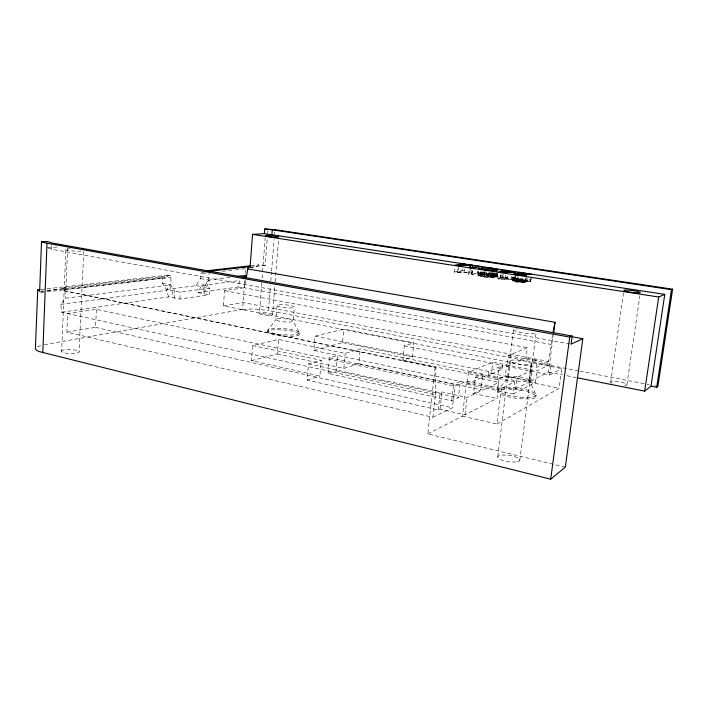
<?xml version="1.0" encoding="UTF-8"?>
<svg xmlns="http://www.w3.org/2000/svg" width="708" height="708" viewBox="0 0 708 708"><rect width="100%" height="100%" fill="white"/><g stroke="black" fill="none" stroke-linecap="round" stroke-linejoin="round"><path stroke-width="0.53" stroke-dasharray="3.54 2.66" d="M435.367 394.71L435.907 367.257L63.623 290.616L63.738 287.837L171.124 275.536L170.681 284.89L174.734 291.085L174.31 297.979L169.557 285.032L65.755 298.201L60.693 304.413L61.667 312.193L435.367 394.71L432.871 417.242L66.835 332.158L67.632 313.511L96.394 309.325L454.908 386.187L466.519 381.116L501.335 388.453L514.707 381.86L513.194 393.967L467.023 384.179L468.404 372.32L492.75 362.151L536.903 370.921L551.16 363.894L549.718 374.895L507.096 366.399L508.424 355.602L527.327 347.708L526.026 357.991L507.096 366.399M569.967 343.946L51.498 249.181L51.702 243.986M83.783 251.57L79.022 352.31A8.77 1.912 1.7 0 1 72.782 353.522L68.101 353.389A9.204 2 1.7 0 1 61.64 351.805L65.853 249.127A8.93 1.115 3.4 0 1 70.03 248.685M47.312 290.43L65.924 288.289L67.596 248.579M66.835 332.158L95.536 327.335L96.394 309.325M61.667 312.193L168.761 296.882L179.894 299.086L209.143 294.749L209.595 288.112L180.328 292.174L166.407 289.545L162.318 283.297L162.663 277.456L165.451 277.978L168.451 275.058L171.124 275.536M179.894 299.086L180.328 292.174M166.407 289.545L196.01 285.625L200.541 278.58L200.904 273.049L205.276 272.545M229.994 277.368L209.656 279.943L203.7 293.705L204.143 287.085L208.639 280.076L209.179 272.217M552.559 334.928L548.496 361.487L536.071 367.479L223.436 305.874L224.516 290.678L243.57 287.899L245.021 280.572M44.241 344.734L242.623 309.396L244.729 280.988M245.295 273.341L245.703 267.881M252.659 345.557L321.273 360.372L319.874 376.01L251.499 360.664L252.659 345.557L278.554 339.433L345.265 353.407L360.195 348.885L482.909 374.098L481.042 389.781L473.44 393.365L475.316 377.408L482.909 374.098M261.73 282.704L259.358 313.405L260.022 314.06A6.77 1.212 4.5 0 0 265.562 315.157L268.934 315.29A6.452 1.159 4.5 0 0 272.571 314.582L274.837 286.103M262.075 278.324L262.491 272.846M262.579 271.748L265.208 237.764M250.083 267.12L265.173 265.385L267.261 238.499M267.677 233.118L267.845 230.967M578.702 370.93L268.456 310.511L270.438 285.386M270.783 281.014L271.474 272.27M271.562 271.182L274.058 239.499M274.492 234.029L274.66 231.843M267.712 331.592L267.819 330.255L275.961 319.574L277.094 305.511A8.434 1.434 4.7 0 1 281.757 304.661L286.094 304.865A8.859 1.513 4.7 0 1 293.369 306.245L294.378 307.068L293.209 321.113A8.416 1.549 4.6 0 1 288.607 322.087L284.218 321.91A8.832 1.628 4.6 0 1 276.908 320.459L275.961 319.574A8.416 1.549 4.6 0 1 280.625 318.618L284.952 318.795A8.841 1.628 4.6 0 1 292.2 320.228L292.988 320.68L299.484 333.07L299.369 334.397A15.452 3.044 4.6 0 1 290.97 336.389L282.855 336.096A16.213 3.186 4.6 0 1 269.385 333.309L267.712 331.592A15.452 3.036 4.6 0 1 276.324 329.689L284.227 329.99A16.231 3.195 4.6 0 1 297.484 332.689L299.369 334.397M275.191 281.722L278.501 240.092M251.499 360.664L277.368 353.947L278.554 339.433M475.316 377.408L498.972 382.329L496.998 398.454L465.05 414.826L440.04 409.136L438.225 409.994L307.086 380.063L308.493 363.885L321.273 360.372M520.637 397.197L529.655 397.365A18.629 4.257 7.7 0 0 535.744 393.993L531.336 391.409A19.559 4.469 7.7 0 0 513.574 387.692L504.813 387.506L504.627 389.046L497.246 389.179L313.839 350.407L315.087 336.158L343.805 329.096L413.791 342.867L412.313 356.894L402.843 360.098L404.339 345.796L413.791 342.867M328.096 373.408L329.512 357.788L337.504 355.469L336.088 370.877L328.096 373.408L451.695 400.861L458.359 397.754L460.244 381.417L453.58 384.285L329.512 357.788M313.839 350.407L342.539 342.654L343.805 329.096M277.368 353.947L343.858 368.417L345.265 353.407M343.858 368.417L358.77 363.682L360.195 348.885M565.311 467.138L427.791 433.924L435.101 367.567L435.907 367.257M438.225 409.994L440.155 392.763L441.96 391.966L467.076 397.462L498.972 382.329M470.245 268.916L469.785 272.191L457.518 272.562L454.155 272.031L454.704 267.102M440.04 409.136L441.96 391.966M457.518 272.562L458.076 267.624M472.378 270.235L472.156 272.182L457.872 272.173L458.421 267.252M454.155 272.031L462.103 270.606L462.43 267.704M457.872 272.173L464.475 270.978L464.696 269.04M451.695 400.861L453.58 384.285M432.871 417.242L452.439 407.808L454.908 386.187M471.501 270.323L471.041 274.279L477.599 273.031L480.015 273.403L472.325 274.89L468.501 274.288L469.077 269.323M472.325 274.89L472.9 269.916M477.599 273.031L477.829 271.076M497.547 273.757L497.016 277.049C492.529 277.235 474.422 279.35 478.298 271.049M477.962 275.359L478.537 270.394M478.334 275.562L478.918 270.589M427.791 433.924L462.448 416.162L466.519 381.116M478.927 275.766L479.502 270.783M479.714 275.978L480.36 270.474M494.52 276.43L490.423 275.288L480.635 274.341L481.095 270.412L480.573 275.359L482.467 276.191L493.591 276.89L494.52 276.43L494.874 273.465M480.697 276.2L481.254 270.66M480.927 275.766L481.502 270.792M465.05 414.826L467.076 397.462M481.307 275.908L481.882 270.925M480.635 274.341L481.697 274.306L482.148 270.376M481.865 276.43L482.449 271.43M482.467 276.191L483.042 271.208M481.697 274.306L482.829 274.306L483.175 271.359M482.909 274.793L483.254 271.837M483.228 276.651L483.812 271.66M483.679 274.748L484.024 271.801M482.829 274.306L484.06 274.341L484.405 271.403M484.148 276.483L484.732 271.5M484.511 274.748L484.856 271.792M484.511 276.846L485.104 271.845M485.396 274.766L485.715 271.483M485.812 277.023L486.396 272.014M486.343 274.819L486.688 271.872M486.308 276.793L486.892 271.801M484.06 274.341L486.732 274.536L487.077 271.598M487.104 277.173L487.679 271.952M487.325 276.899L487.794 272.907M486.732 274.536L488.139 274.686L488.37 272.722M488.334 275.005L488.573 273.04M488.308 276.987L488.785 272.996M488.405 277.306L488.998 272.297M489.37 275.129L489.715 272.182M497.193 276.731L489.582 274.863L489.812 272.907M489.679 277.412L490.263 272.403M490.086 277.094L490.671 272.102M490.423 275.288L490.777 272.332M491.051 275.085L491.405 272.137M490.874 277.483L491.467 272.483M491.547 277.094L492.14 272.111M492.033 275.571L492.379 272.615M491.998 277.527L492.591 272.536M492.502 275.324L492.848 272.376M492.715 277.014L493.184 273.031M493.051 277.545L493.644 272.553M493.343 275.863L493.688 272.907M493.591 276.89L493.972 273.58M493.848 276.014L494.202 273.058M494.016 277.536L494.565 273.2M494.299 276.678L494.653 273.704M494.786 275.766L495.016 273.792M494.874 277.483L495.343 273.5M495.618 275.97L495.972 273.014M495.609 277.412L496.087 273.43M496.264 276.173L496.618 273.208M496.246 277.306L496.724 273.323M496.75 276.359L497.096 273.403M497.016 277.049L497.485 273.076M514.778 276.43L514.415 279.421L513.61 279.598L499.892 279.235L497.919 278.917L498.52 273.89M503.167 273.916L502.689 277.89L500.06 277.483L500.414 274.5M488.325 375.399L488.794 371.532L502.786 365.416L502.335 369.169L488.325 375.399L498.671 377.532L517.194 377.311L532.301 369.992L530.876 381.099L505.308 375.877L497.281 379.621L402.843 360.098M499.892 279.235L500.503 274.2M500.06 277.483L500.883 277.306L501.237 274.332M511.601 276.235L511.238 279.226L501.795 278.987L502.406 273.969M467.023 384.179L491.396 373.364L492.75 362.151M500.883 277.306L503.512 277.713L503.866 274.739M501.795 278.987L505.087 278.271L505.45 275.279M503.512 277.713L505.238 277.341L505.477 275.368M514.415 279.421L505.901 278.094L506.264 275.111M505.901 278.094L507.627 277.713L507.981 274.748M497.281 379.621L498.644 368.425L506.663 364.903L505.308 375.877M497.246 389.179L498.671 377.532M526.212 277.412L525.575 282.474C520.849 281.988 509.087 284.103 513.026 275.695M512.592 280.899L513.212 275.846M512.406 280.74L513.265 276.465M513.017 281.085L513.636 276.031M512.769 280.501L513.318 280.421L513.813 276.394M513.61 279.598L513.981 276.607M513.681 281.288L514.3 276.226M513.318 280.421L514.105 280.377L514.601 276.359M462.448 416.162L496.963 424.048L501.335 388.453M514.566 281.492L515.185 276.43M525.575 282.474L515.043 281.049L515.663 275.996M515.043 281.049L515.884 275.854M515.424 281.262L516.043 276.209M515.672 281.713L516.424 275.624M515.265 280.899L516.061 280.819L516.681 275.784M516.353 281.519L516.964 277.421M527.15 278.023L526.77 281.023L517.07 279.51L517.433 276.518M517.008 281.934L517.628 276.863M516.061 280.819L517.46 280.828L517.955 276.81M517.07 279.51L517.893 279.315L518.141 277.332M517.787 281.775L518.415 276.713M518.398 282.138L519.132 276.536M497.759 456.722L513.45 329.716M519.486 282.005L520.115 276.934M519.716 282.306L520.274 276.925M510.441 360.938L508.388 377.497L498.122 389.559M520.274 282.085L520.893 277.014M520.946 282.439L521.646 277.067M514.105 280.377L521.592 280.74L522.088 276.731M521.69 282.156L522.194 278.102M504.627 389.046A18.612 4.283 7.7 0 0 498.113 392.294L502.255 394.914A19.532 4.487 7.7 0 0 520.433 398.799L529.451 398.958A18.62 4.283 7.7 0 0 535.54 395.56L531.142 392.958A19.55 4.505 7.7 0 0 513.38 389.232L508.733 388.975L508.928 387.435M522.106 282.527L522.734 277.447M522.265 282.156L522.769 278.102M523.15 282.581L523.787 277.501M524.088 282.589L524.716 277.518M524.894 282.554L525.522 277.483M521.592 280.74L525.283 280.97L525.655 277.97M517.46 280.828L525.743 281.324L526.115 278.315M525.743 281.324L527.584 281.421L528.08 277.412M527.584 281.421L528.991 281.465L529.372 278.456M508.733 388.975L515.743 388.851L517.194 377.311M528.991 281.465L530.106 281.457L530.478 278.448M530.106 281.457L530.619 281.421L530.991 278.421M530.619 281.421L531.345 278.359M529.088 380.497L531.212 363.868M515.743 388.851L529.009 382.055L531.478 362.691L537.018 360.124L536.071 367.479M519.805 460.306L536.106 332.751A11.089 1.867 7.1 0 1 532.292 333.61L526.964 333.406A11.638 1.965 7.1 0 1 516.15 331.441L513.61 330.229A11.08 1.867 7.1 0 1 517.353 328.893M513.194 393.967L535.434 382.355L536.903 370.921M535.903 396.754L536.106 395.179M530.876 381.099L548.479 372.081L553.302 335.291M496.963 424.048L559.152 388.232L561.771 368.603L531.478 362.691M610.712 382.32L623.509 292.616M626.925 384.639L639.882 295.705M198.284 292.661L238.348 286.935L239.614 280.527L201.311 285.713L198.284 292.661L209.143 294.749M245.747 280.474L244.295 287.793L550.736 344.389M477.794 275.182L480.573 275.359M471.041 274.279L472.156 272.182M61.313 351.283L61.605 350.787A8.77 1.912 1.7 0 1 67.88 349.602L72.49 349.743A9.204 2.009 1.7 0 1 78.915 351.301L79.269 351.814M468.501 274.288L469.785 272.191M168.761 296.882L166.353 290.386L169.557 285.032M201.311 285.713L209.656 279.943M265.173 265.385L258.88 264.836L254.03 267.659L251.836 267.916M549.718 374.895L561.771 368.603M37.276 346.734L43.161 344.929M307.086 380.063L319.874 376.01M497.919 278.917L502.689 277.89M223.436 305.874L243.198 302.555L548.496 361.487M41.091 291.687L45.232 291.006M60.693 304.413L166.353 290.386M242.623 309.396L254.561 308.945L268.456 310.511M63.658 289.811L171.017 277.271M40.745 291.192L42.94 290.944M47.427 290.758L162.663 277.456M40.409 292.554L45.896 291.917M46.994 291.784L165.451 277.978M205.798 273.279L200.904 273.049M222.241 271.359L234.295 269.96M235.392 269.828L247.455 268.421M251.269 265.704L258.88 264.836M41.029 289.457L168.451 275.058M47.224 247.703L59.074 246.933M248.986 267.651L254.03 267.659M525.283 280.97L526.77 281.023M488.139 274.686L489.582 274.863M462.103 270.606L464.475 270.978M505.238 277.341L507.627 277.713M517.893 279.315L530.973 281.359M505.087 278.271L511.238 279.226M196.01 285.625L209.595 288.112M200.541 278.58L208.639 280.076M238.348 286.935L243.57 287.899M224.516 290.678L527.327 347.708M162.318 283.297L170.681 284.89M526.026 357.991L537.018 360.124M508.424 355.602L551.16 363.894M579.79 371.142L645.962 384.028M647.05 384.232L649.218 384.656M654.643 385.71L657.891 386.347M548.479 372.081L562.533 374.859M566.851 375.718L576.577 377.638M404.339 345.796L502.786 365.416M498.644 368.425L502.335 369.169M315.087 336.158L488.794 371.532M342.539 342.654L412.313 356.894M491.396 373.364L535.434 382.355M529.009 382.055L559.152 388.232M63.738 287.837L65.924 288.289M468.404 372.32L514.707 381.86M63.623 290.616L435.101 367.567M358.77 363.682L481.042 389.781M473.44 393.365L496.998 398.454M308.493 363.885L440.155 392.763M336.088 370.877L458.359 397.754M95.536 327.335L452.439 407.808M48.073 247.995L51.498 249.181M299.059 332.238L297.599 331.371A16.24 3.177 4.6 0 0 284.333 328.68L276.43 328.379A15.452 3.018 4.6 0 0 267.819 330.255L269.491 331.964A16.222 3.168 4.6 0 0 282.961 334.751L291.077 335.043A15.461 3.027 4.6 0 0 299.484 333.07M611.862 383.311L611.022 382.789A7.938 1.602 8.6 0 1 612.986 381.488L616.562 381.577A8.337 1.681 8.6 0 1 624.394 383.116L626.589 384.161A7.938 1.602 8.6 0 1 624.704 385.488M528.911 379.895L526.54 378.55A10.655 2.292 7.6 0 0 516.796 376.567L511.999 376.444A10.142 2.186 7.6 0 0 508.521 378.099L510.813 379.453A10.647 2.292 7.6 0 0 520.681 381.47L525.557 381.594A10.142 2.186 7.6 0 0 528.911 379.895L535.744 393.993M65.561 249.411L65.906 249.72A9.372 1.168 3.4 0 0 72.508 250.924L77.269 251.198A8.93 1.115 3.4 0 0 81.332 251.128M277.094 305.511L278.04 306.334A8.859 1.504 4.7 0 0 285.377 307.741L289.784 307.936A8.443 1.434 4.7 0 0 294.378 307.068M272.571 314.582L271.863 313.936A6.779 1.212 4.5 0 0 266.367 312.856L263.031 312.715A6.452 1.159 4.5 0 0 259.358 313.405M64.809 290.475L65.755 298.201M504.813 387.506A18.612 4.257 7.7 0 0 498.308 390.719L502.45 393.329A19.541 4.46 7.7 0 0 520.637 397.197M515.964 462.014L510.742 462.023A11.363 3.328 8.4 0 1 500.255 459.457L497.866 457.58A10.824 3.177 8.4 0 1 501.671 455.067L506.813 455.067A11.372 3.336 8.4 0 1 517.15 457.572L519.637 459.43A10.832 3.177 8.4 0 1 515.964 462.014M527.681 364.859L522.796 364.717A10.682 2.124 7.4 0 1 512.893 362.761L510.574 361.496A10.169 2.027 7.4 0 1 514.043 359.983L518.858 360.133A10.682 2.133 7.4 0 1 528.637 362.036L531.027 363.301A10.178 2.027 7.4 0 1 527.681 364.859"/><path stroke-width="1.06" d="M37.736 289.829L35.4 348.548L36.179 350.017L38.692 351.451L550.682 479.183L565.311 467.138L582.834 338.698L571.055 344.141L572.144 336.026L51.737 242.941L47.463 241.516L41.507 241.853L39.657 291.315L37.736 289.829L39.931 289.581M42.799 352.752L47.002 243.225L41.507 241.853M246.163 278.377L248.181 266.792L250.083 267.12L252.535 234.401L264.394 233.631L664.777 294.36L650.997 386.187L644.669 391.126L577.666 377.86M264.394 233.631L264.748 229.011L274.837 229.657L672.6 289.191L657.891 386.347L656.705 387.303L650.997 386.187M271.907 234.436L272.27 229.817L264.748 229.011M470.236 268.288L470.687 265.022L472.935 265.367L471.838 267.35L478.396 266.199L480.812 266.571L473.13 267.934L469.298 267.341L470.572 265.367L458.297 265.65L454.925 265.128L462.864 263.827L465.245 264.19L458.642 265.288L470.687 265.022M495.37 270.845L495.6 268.881L491.865 268.217L481.44 267.465L491.237 268.403L495.343 269.509L489.131 270.005L478.599 268.235L482.679 269.438L490.502 270.403L495.697 270.509L498.025 269.801L495.6 268.881M496.202 271.049L496.441 269.075M496.857 271.244L497.087 269.27M515.796 275.368L516.043 273.359L527.646 274.023L517.929 272.536L518.752 272.359L531.85 274.359L515.911 273.978L526.46 275.385C524.787 276.2 507.548 273.509 516.043 273.359M553.585 333.132L555.001 322.308L248.021 268.96M550.682 479.183L569.719 337.088L572.144 336.026M644.669 391.126L658.697 297.006L664.777 294.36M656.705 387.303L671.467 289.678L672.6 289.191M552.966 332.822L555.001 322.308M245.641 277.421L246.057 275.332L237.49 276.412M242.835 277.925L246.057 275.332M206.656 270.775L250.181 265.827M248.181 266.792L209.241 271.235L207.515 270.934M272.27 229.817L671.467 289.678M252.535 234.401L658.697 297.006M571.967 336.751L582.834 338.698M47.002 243.225L569.719 337.088M515.265 272.438L498.759 271.881L503.53 270.934L500.892 270.527L506.07 270.429L508.468 270.792L506.742 271.137L515.265 272.438M505.937 271.297L502.645 271.961L512.088 272.244L505.937 271.297M638.156 292.864L634.501 292.669A8.469 0.974 7.3 0 1 626.403 291.422L624.155 290.714A8.071 0.929 7.3 0 1 626.067 290.032L629.678 290.227A8.478 0.982 7.3 0 1 637.696 291.457L639.979 292.165A8.071 0.929 7.3 0 1 638.156 292.864M275.12 237.065L271.704 236.844A6.868 0.699 4.9 0 1 266.066 235.976L265.376 235.569A6.54 0.673 4.9 0 1 269.058 235.321L272.438 235.543A6.876 0.699 4.9 0 1 278.032 236.392L278.766 236.808A6.549 0.673 4.9 0 1 275.12 237.065"/></g></svg>
